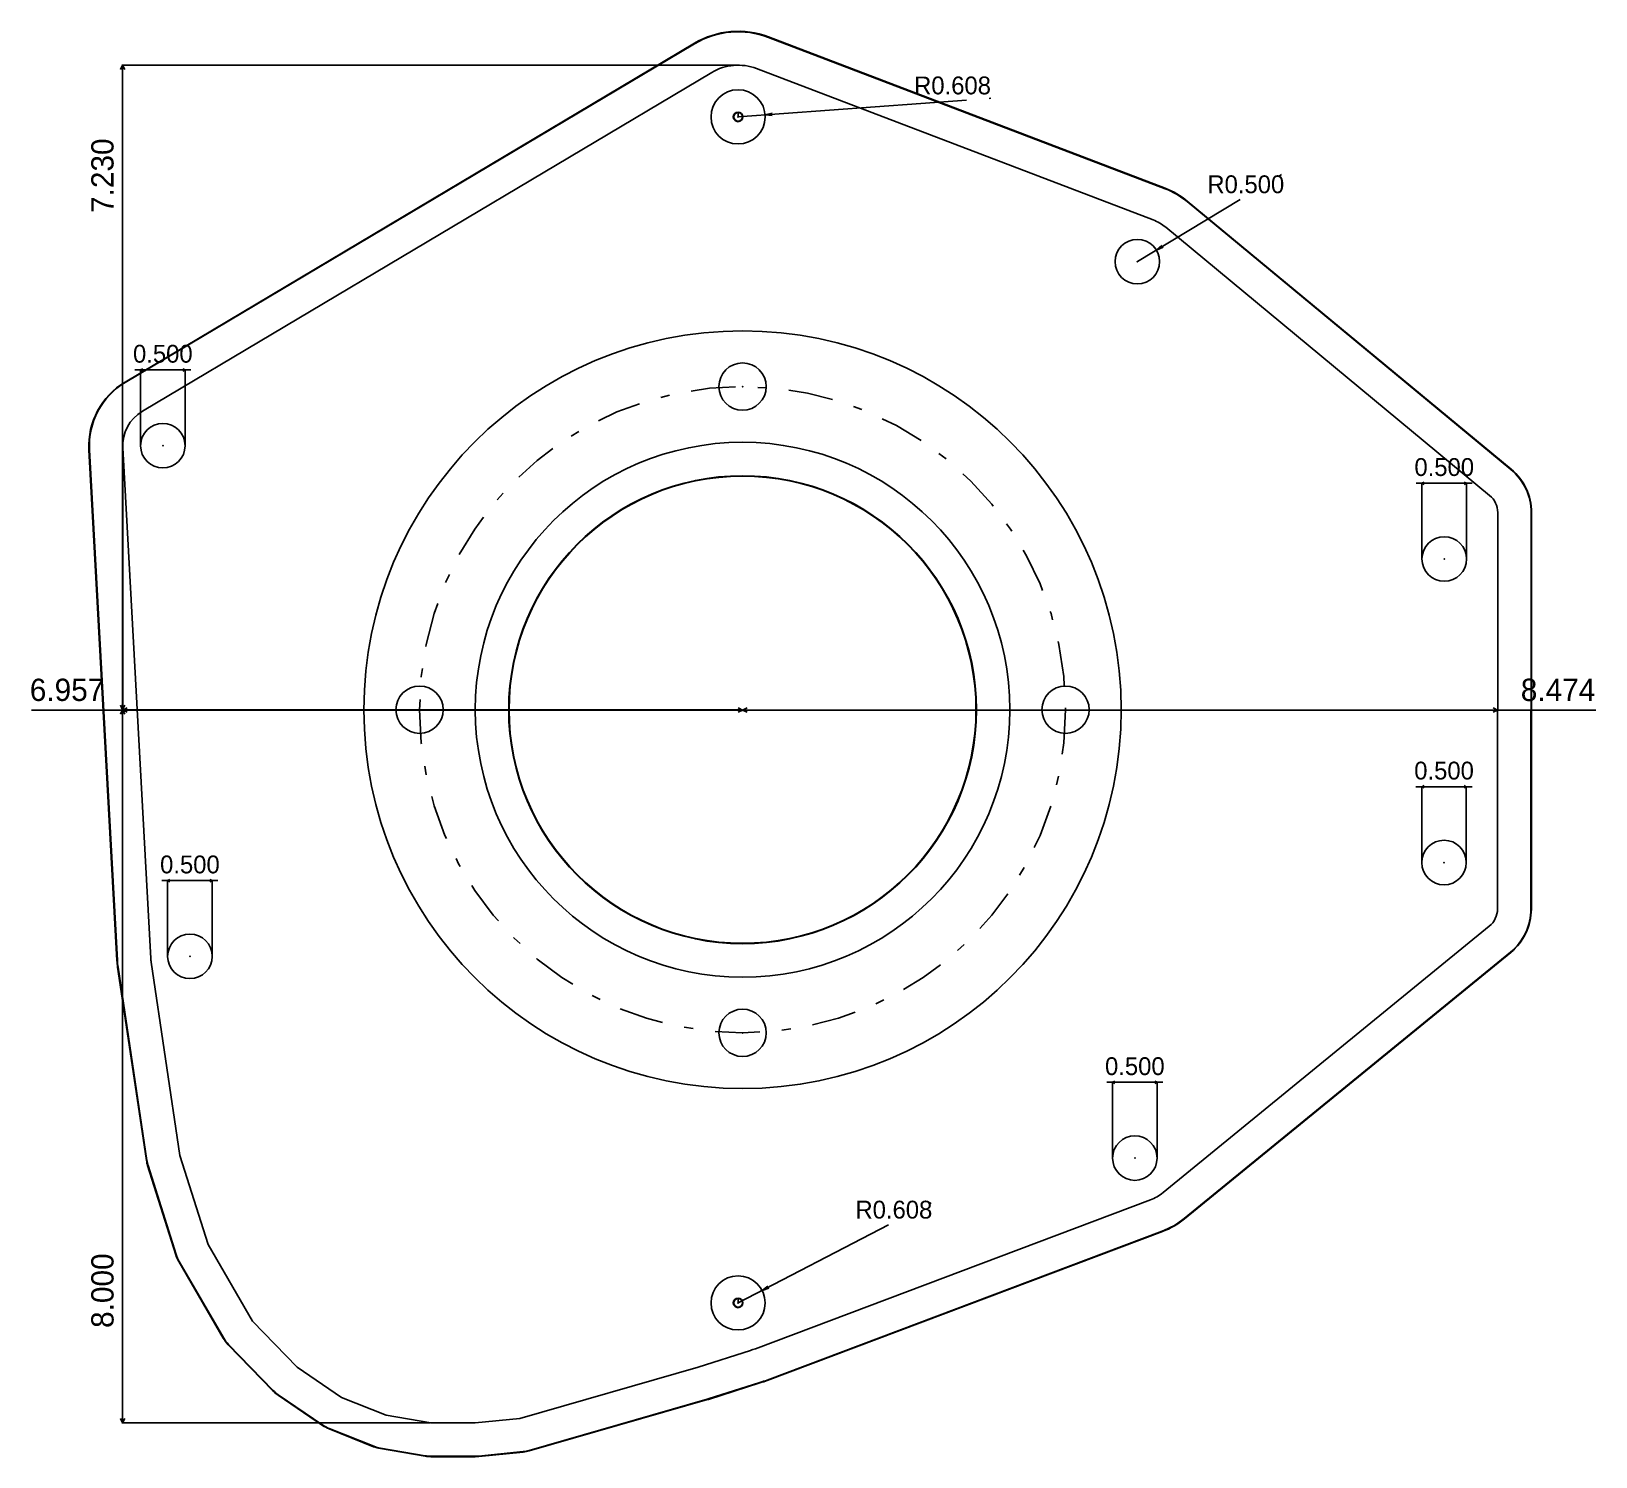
# Model space of a CAD drawing. Extents: x -8 to 9.6, y -8.4 to 7.6.
import ezdxf
from ezdxf.enums import TextEntityAlignment as Align

# ---------------------------------------------------------------- set-up
doc = ezdxf.new("R2010")
doc.units = 0
doc.linetypes.add('DASHDOT', pattern=[1, 0.5, -0.25, 0, -0.25])

msp = doc.modelspace()

# ---------------------------------------------------------------- linework, layer by layer
at = {"color": 7}
for p in [(-0.05043, 6.650459), (4.430801, 5.026649), (-0.000431, 3.624961), (-6.50703, 2.961772), (7.87513, 1.690692), (-3.625431, -0.000039), (3.624569, -0.000039), (7.873108, -1.714306), (-6.20319, -2.767174), (-0.000431, -3.625039), (4.402569, -5.030228), (-0.05043, -6.654538)]:
    msp.add_point(p, dxfattribs=at)
at = {"layer": 'CAM', "color": 7, "linetype": 'CONTINUOUS'}
for p, q in [((-6.931294, 3.675144), (-0.541146, 7.475564)), ((-6.928739, 3.670847), (-0.53859, 7.471267)), ((0.289945, 7.542743), (4.742663, 5.844186)), ((0.291727, 7.547414), (4.744445, 5.848858)), ((-0.05043, 6.65046), (-0.05043, 6.70446)), ((-0.05043, 6.70446), (-0.05043, 6.65046)), ((-0.05043, 6.64546), (-0.05043, 6.69946)), ((-0.05043, 6.69946), (-0.05043, 6.64546)), ((4.988533, 5.70086), (8.62382, 2.693616)), ((4.99172, 5.704712), (8.627007, 2.697468)), ((-7.021962, -2.81203), (-7.335787, 2.916369)), ((-7.01697, -2.811756), (-7.330795, 2.916643)), ((8.85044, 2.211665), (8.847798, -2.236004)), ((8.85544, 2.211663), (8.852798, -2.236007)), ((8.617936, -2.719877), (4.955761, -5.708169)), ((8.621097, -2.723751), (4.958922, -5.712043)), ((-6.690842, -5.056062), (-7.014217, -2.88815)), ((-6.685896, -5.055325), (-7.009272, -2.887413)), ((-6.362443, -6.11417), (-6.677443, -5.11417)), ((-6.357674, -6.112667), (-6.672674, -5.112667)), ((4.71107, -5.849039), (0.275699, -7.520139)), ((4.712833, -5.853718), (0.277462, -7.524818)), ((-5.828513, -7.050996), (-6.328513, -6.190996)), ((-5.82419, -7.048483), (-6.32419, -6.188483)), ((-0.05043, -6.654537), (-0.05043, -6.600537)), ((-0.05043, -6.600537), (-0.05043, -6.654537)), ((-0.05043, -6.659537), (-0.05043, -6.605537)), ((-0.05043, -6.605537), (-0.05043, -6.659537)), ((-5.272642, -7.639701), (-5.772642, -7.124701)), ((-5.269054, -7.636218), (-5.769054, -7.121218)), ((0.193862, -7.546696), (-0.385709, -7.732159)), ((-4.713678, -8.029232), (-5.213678, -7.689232)), ((-4.710866, -8.025097), (-5.210866, -7.685097)), ((0.195285, -7.551491), (-0.384185, -7.736921)), ((-0.396385, -7.735401), (-2.396385, -8.310401)), ((-0.395003, -7.740206), (-2.395003, -8.315206)), ((-4.141128, -8.267821), (-4.641128, -8.067821)), ((-4.139272, -8.263179), (-4.639272, -8.063179)), ((-3.563686, -8.374625), (-4.063686, -8.289625)), ((-3.562848, -8.369696), (-4.062848, -8.284696)), ((-3, -8.375), (-3.5, -8.375)), ((-3, -8.38), (-3.5, -8.38)), ((-2.462686, -8.323139), (-2.962686, -8.373139)), ((-2.462189, -8.328114), (-2.962189, -8.378114))]:
    msp.add_line(p, q, dxfattribs=at)
for radius in [2.625, 2.62]:
    msp.add_circle((-0.000431, -0.000039), radius, dxfattribs=at)
for centre, radius, start, end in [((-0.05043, 6.650459), 0.96, 69.119895, 120.741263), ((-0.05043, 6.650459), 0.955, 69.119895, 120.741263), ((-0.05043, 6.650459), 0.054001, 90, 270), ((-0.05043, 6.650459), 0.049001, 90, 270), ((-0.05043, 6.650459), 0.054001, 270, 450), ((-0.05043, 6.650459), 0.049001, 270, 450), ((4.430801, 5.026649), 0.875, 50.401185, 69.119895), ((4.430801, 5.026649), 0.88, 50.401185, 69.119895), ((-6.50703, 2.961772), 0.83, 120.741263, 183.135762), ((-6.50703, 2.961772), 0.825, 120.741263, 183.135762), ((8.22544, 2.212037), 0.625, 359.965976, 410.401185), ((8.22544, 2.212037), 0.63, 359.965976, 410.401185), ((8.222798, -2.235633), 0.625, 309.214046, 359.965976), ((8.222798, -2.235633), 0.63, 309.214046, 359.965976), ((-6.20319, -2.767174), 0.82, 183.135762, 188.483935), ((-6.20319, -2.767174), 0.815, 183.135762, 188.483935), ((-6.315, -5), 0.38, 188.483935, 197.484427), ((-6.315, -5), 0.375, 188.483935, 197.484427), ((4.402569, -5.030228), 0.875, 290.644731, 309.214046), ((4.402569, -5.030228), 0.88, 290.644731, 309.214046), ((-6, -6), 0.38, 197.484427, 210.17352), ((-6, -6), 0.375, 197.484427, 210.17352), ((-0.05043, -6.654538), 0.054001, 90, 270), ((-0.05043, -6.654538), 0.049001, 90, 270), ((-0.05043, -6.654538), 0.054001, 270, 450), ((-0.05043, -6.654538), 0.049001, 270, 450), ((-5.5, -6.86), 0.38, 210.17352, 224.153326), ((-5.5, -6.86), 0.375, 210.17352, 224.153326), ((-0.05043, -6.654538), 0.925, 285.313463, 290.644731), ((-0.05043, -6.654538), 0.93, 285.320009, 290.644731), ((-5, -7.375), 0.38, 224.153326, 235.784298), ((-5, -7.375), 0.375, 224.153326, 235.784298), ((-0.5, -7.375), 0.375, 286.039943, 287.744672), ((-0.5, -7.375), 0.38, 286.039943, 287.744672), ((-4.5, -7.715), 0.38, 235.784298, 248.198591), ((-4.5, -7.715), 0.375, 235.784298, 248.198591), ((-4, -7.915), 0.38, 248.198591, 260.351955), ((-4, -7.915), 0.375, 248.198591, 260.351955), ((-3.5, -8), 0.38, 260.351955, 270), ((-3.5, -8), 0.375, 260.351955, 270), ((-3, -8), 0.375, 270, 275.710593), ((-3, -8), 0.38, 270, 275.710593), ((-2.5, -7.95), 0.375, 275.710593, 286.039943), ((-2.5, -7.95), 0.38, 275.710593, 286.039943)]:
    msp.add_arc(centre, radius, start, end, dxfattribs=at)
at = {"layer": 'Default', "color": 7, "linetype": 'CONTINUOUS'}
for p, q in [((-6.737053, 3.34854), (-0.346904, 7.14896)), ((0.15629, 7.192369), (4.609008, 5.493813)), ((4.749505, 5.411912), (8.384792, 2.404668)), ((-6.642531, -2.791243), (-6.956356, 2.937156)), ((8.47544, 2.211888), (8.472798, -2.235782)), ((8.380853, -2.429331), (4.718679, -5.417623)), ((-6.315, -5), (-6.638375, -2.832088)), ((-6, -6), (-6.315, -5)), ((4.578855, -5.49812), (0.143485, -7.16922)), ((-5.5, -6.86), (-6, -6)), ((-5, -7.375), (-5.5, -6.86)), ((-0.5, -7.375), (0.08813, -7.186798)), ((-4.5, -7.715), (-5, -7.375)), ((-0.5, -7.375), (-2.5, -7.95)), ((-4, -7.915), (-4.5, -7.715)), ((-3.5, -8), (-4, -7.915)), ((-3, -8), (-3.5, -8)), ((-2.5, -7.95), (-3, -8))]:
    msp.add_line(p, q, dxfattribs=at)
for centre, radius, start, end in [((-0.05043, 6.650459), 0.58, 69.119895, 120.741263), ((4.430801, 5.026649), 0.5, 50.401185, 69.119895), ((-6.50703, 2.961772), 0.45, 120.741263, 183.135762), ((8.22544, 2.212037), 0.25, 359.965976, 410.401185), ((8.222798, -2.235633), 0.25, 309.214046, 359.965976), ((-6.20319, -2.767174), 0.44, 183.135762, 188.483935), ((4.402569, -5.030228), 0.5, 290.644731, 309.214046), ((-0.05043, -6.654538), 0.55, 284.591599, 290.644731)]:
    msp.add_arc(centre, radius, start, end, dxfattribs=at)
at = {"layer": 'DIM', "color": 7, "linetype": 'CONTINUOUS'}
for p, q in [((-6.958503, 7.230459), (-6.983503, 7.180459)), ((-0.05551, 7.230459), (-6.966123, 7.230459)), ((-6.958503, 0), (-6.958503, 7.230459)), ((-6.958503, 7.230459), (-6.933503, 7.180459)), ((2.785556, 6.859557), (2.768425, 6.858294)), ((2.5136, 6.839506), (-0.05043, 6.650459)), ((0.252748, 6.672812), (0.331649, 6.690662)), ((0.252748, 6.672812), (0.333414, 6.666727)), ((6.04894, 6.004757), (6.02517, 5.990389)), ((5.583757, 5.72357), (4.430801, 5.026649)), ((4.644752, 5.155975), (4.707009, 5.207629)), ((4.644752, 5.155975), (4.719424, 5.18709)), ((-6.82211, 3.811772), (-6.19195, 3.811772)), ((-6.75703, 3.811772), (-6.73203, 3.824272)), ((-6.75703, 2.964312), (-6.75703, 3.815582)), ((-6.75703, 3.811772), (-6.73203, 3.799272)), ((-6.25703, 3.811772), (-6.28203, 3.824272)), ((-6.25703, 3.811772), (-6.28203, 3.799272)), ((-6.25703, 2.964312), (-6.25703, 3.815582)), ((-6.95703, 2.956692), (-6.95703, -0.011267)), ((7.56005, 2.540692), (8.19021, 2.540692)), ((7.62513, 2.540692), (7.65013, 2.553192)), ((7.62513, 1.693232), (7.62513, 2.544502)), ((7.62513, 2.540692), (7.65013, 2.528192)), ((8.12513, 2.540692), (8.10013, 2.553192)), ((8.12513, 2.540692), (8.10013, 2.528192)), ((8.12513, 1.693232), (8.12513, 2.544502)), ((-6.958503, 0), (-6.983503, 0.05)), ((-6.958503, 0), (-6.983503, -0.05)), ((-0.00508, 0), (-6.966123, 0)), ((-0.00508, 0), (-6.966123, 0)), ((-6.958503, 0), (-6.933503, 0.05)), ((-6.958503, 0), (-6.958503, -8)), ((-6.958503, 0), (-6.933503, -0.05)), ((-6.95703, -0.003647), (-6.90703, 0.021353)), ((0, -0.003647), (-0.05, 0.021353)), ((0, -0.003647), (0.05, 0.021353)), ((8.474119, -0.003647), (8.424119, 0.021353)), ((8.474119, -0.006867), (8.474119, 0.003973)), ((0, -0.003647), (-7.979819, -0.003647)), ((-6.95703, -0.003647), (-6.90703, -0.028647)), ((0, -0.003647), (-0.05, -0.028647)), ((0, -0.003647), (9.57527, -0.003647)), ((0, -0.003647), (0.05, -0.028647)), ((0, -0.00508), (0, -0.011267)), ((0, -0.00508), (0, -0.011267)), ((8.474119, -0.003647), (8.424119, -0.028647)), ((7.558028, -0.864306), (8.188188, -0.864306)), ((7.623108, -0.864306), (7.648108, -0.851806)), ((7.623108, -1.711766), (7.623108, -0.860496)), ((7.623108, -0.864306), (7.648108, -0.876806)), ((8.123108, -0.864306), (8.098108, -0.851806)), ((8.123108, -0.864306), (8.098108, -0.876806)), ((8.123108, -1.711766), (8.123108, -0.860496)), ((-6.51827, -1.917174), (-5.88811, -1.917174)), ((-6.45319, -1.917174), (-6.42819, -1.904674)), ((-6.45319, -2.764634), (-6.45319, -1.913364)), ((-6.45319, -1.917174), (-6.42819, -1.929674)), ((-5.95319, -1.917174), (-5.97819, -1.904674)), ((-5.95319, -1.917174), (-5.97819, -1.929674)), ((-5.95319, -2.764634), (-5.95319, -1.913364)), ((4.087489, -4.180228), (4.717649, -4.180228)), ((4.152569, -4.180228), (4.177569, -4.167728)), ((4.152569, -5.027688), (4.152569, -4.176418)), ((4.152569, -4.180228), (4.177569, -4.192728)), ((4.652569, -4.180228), (4.627569, -4.167728)), ((4.652569, -4.180228), (4.627569, -4.192728)), ((4.652569, -5.027688), (4.652569, -4.176418)), ((2.117055, -5.53032), (2.108344, -5.534838)), ((1.638577, -5.778494), (-0.05043, -6.654538)), ((0.219431, -6.514568), (0.284922, -6.467082)), ((0.219431, -6.514568), (0.295972, -6.488386)), ((-6.958503, -8), (-6.983503, -7.95)), ((-3.50508, -8), (-6.966123, -8)), ((-6.958503, -8), (-6.933503, -7.95))]:
    msp.add_line(p, q, dxfattribs=at)
at = {"layer": 'HOLE2', "color": 6, "linetype": 'CONTINUOUS'}
for centre, radius in [((-0.05043, 6.650459), 0.304001), ((4.430801, 5.026649), 0.25), ((-6.50703, 2.961772), 0.25), ((7.87513, 1.690692), 0.25), ((7.873108, -1.714306), 0.25), ((-6.20319, -2.767174), 0.25), ((4.402569, -5.030228), 0.25), ((-0.05043, -6.654538), 0.304001)]:
    msp.add_circle(centre, radius, dxfattribs=at)
at = {"layer": 'PLATCENT', "color": 9, "linetype": 'CONTINUOUS'}
for centre, radius in [((-0.000431, -0.000039), 4.25), ((-0.000431, 3.624961), 0.265499), ((-0.000431, -0.000039), 3), ((-3.625431, -0.000039), 0.265499), ((3.624569, -0.000039), 0.265499), ((-0.000431, -3.625039), 0.265499)]:
    msp.add_circle(centre, radius, dxfattribs=at)
at = {"layer": 'PLATCENT', "color": 9, "linetype": 'DASHDOT'}
msp.add_circle((-0.000431, -0.000039), 3.625, dxfattribs=at)

# ---------------------------------------------------------------- texts
at = {"layer": 'DIM', "color": 7}
for s, height, p in [('R0.608', 0.2, (2.35638, 6.903201)), ('R0.500', 0.2, (5.64788, 5.794479)), ('0.500', 0.2, (-6.50703, 3.893052)), ('0.500', 0.2, (7.87513, 2.621972)), ('6.957', 0.25, (-7.582159, 0.097953)), ('8.474', 0.25, (9.15261, 0.097953)), ('0.500', 0.2, (7.873108, -0.783026)), ('0.500', 0.2, (-6.20319, -1.835894)), ('0.500', 0.2, (4.402569, -4.098948)), ('R0.608', 0.2, (1.69808, -5.708509))]:
    msp.add_text(s, height=height, dxfattribs=at).set_placement(p, align=Align.CENTER)
for s, p in [('7.230', (-7.060104, 5.99038)), ('8.000', (-7.060104, -6.517388))]:
    msp.add_text(s, height=0.25, rotation=90.000003, dxfattribs=at).set_placement(p, align=Align.CENTER)

doc.saveas('drawing.dxf')
